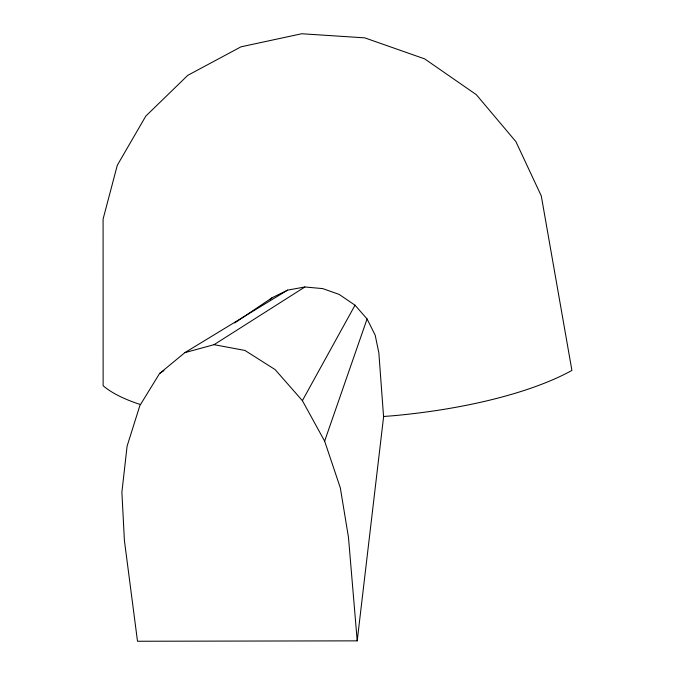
<?xml version="1.0" encoding="UTF-8"?>
<svg xmlns="http://www.w3.org/2000/svg" width="675" height="675" viewBox="0 0 675 675"><rect width="100%" height="100%" fill="white"/><g stroke="black" fill="none" stroke-linecap="round" stroke-linejoin="round"><path stroke-width="1.01" d="M357.21 640.853L383.586 416.872L378.844 352.839L375.19 335.188L367.073 318.946L355.016 305.201L339.204 294.435L322.726 288.605L304.889 286.985L287.601 290.123L184.882 352.628L159.57 373.52L139.877 405.557L127.094 446.141L121.888 492.202L124.403 540.464L137.498 641.25L357.21 640.853L348.469 537.334L340.327 487.882L324.633 441.138L302.383 400.655L275.138 369.605L244.932 350.443L214.059 344.672L184.882 352.628M324.633 441.138L367.073 318.946M302.383 400.655L355.016 305.201M269.831 299.767L272.143 297.717L287.601 290.123M159.57 373.52L163.932 370.583M234.622 322.988L272.143 297.717M214.059 344.672L304.889 286.985M383.56 416.483L392.842 415.775A234.605 73.043 -4.2 0 0 571.911 370.415L541.291 195.927L515.928 141.674L476.297 94.652L424.668 58.885L364.795 37.859L301.708 33.75L241 46.82L187.768 75.338L145.8 116.1L117.298 165.274L103.089 219.071L103.132 385.737A232.858 72.267 -4.9 0 0 140.417 404.519"/></g></svg>
